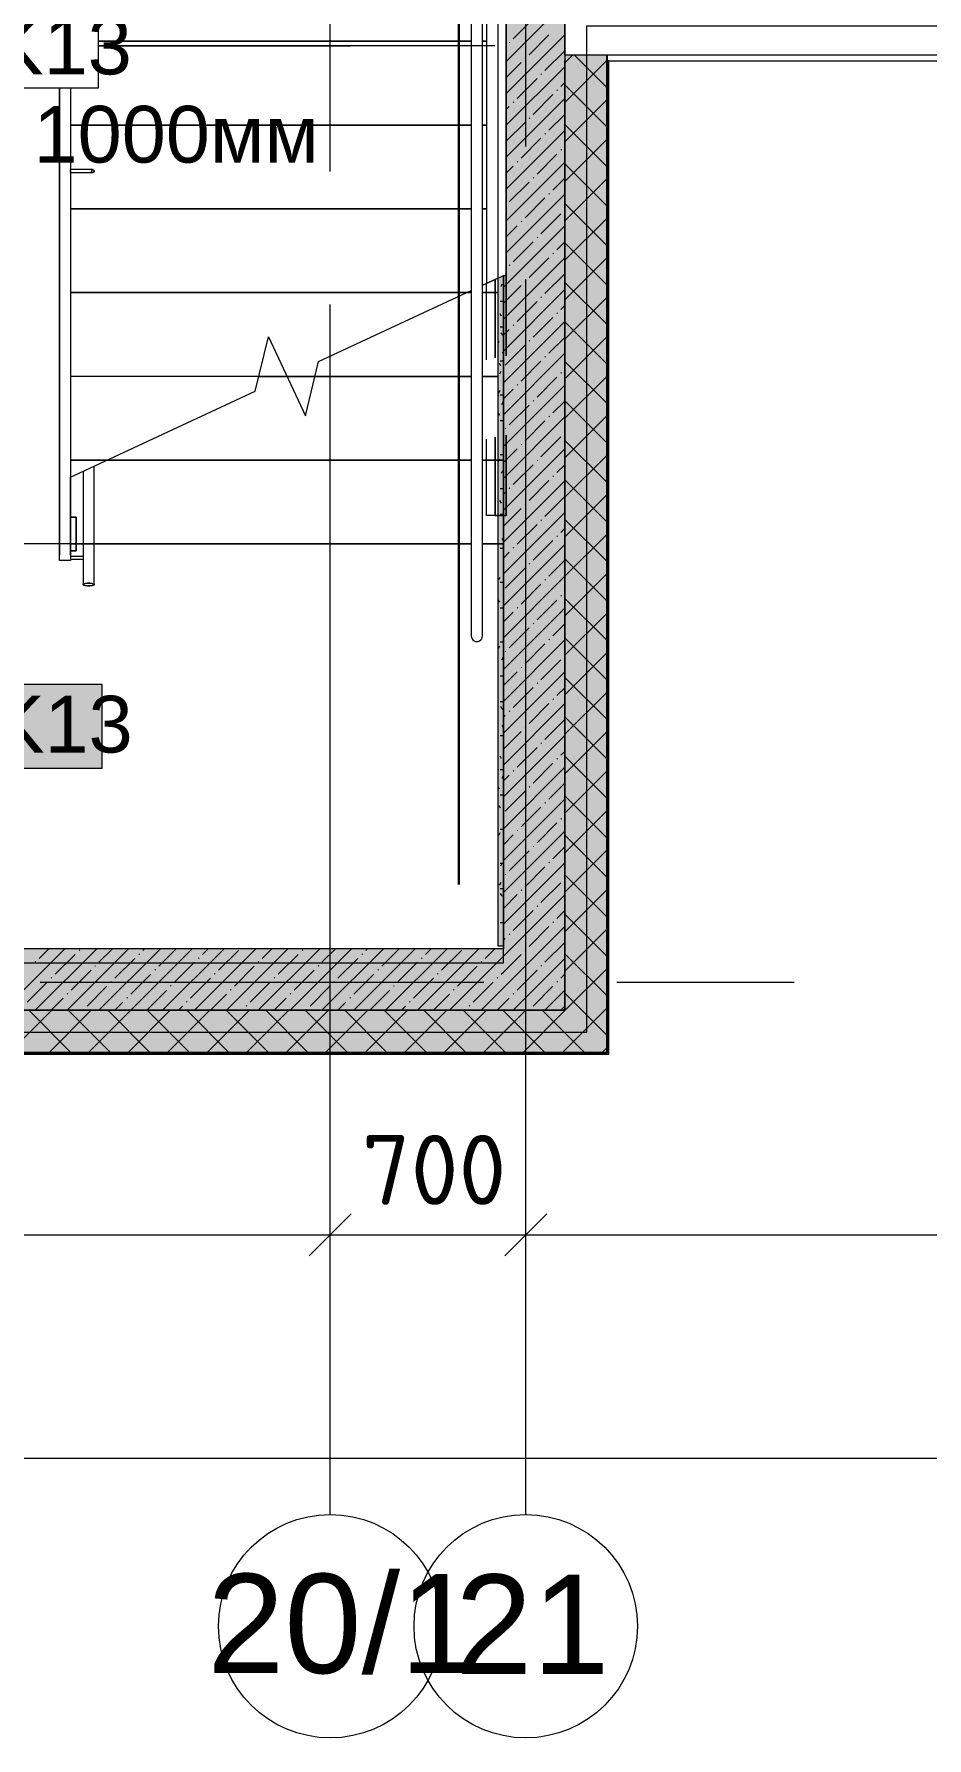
# Model space of a CAD drawing. Header units: millimetres. Extents: x -3817 to 677485, y -22715 to 103890.
# Drawn here: x 401083 to 404279, y -787 to 5314 of the extents above; entities that cross this region are included whole.
import ezdxf

# ---------------------------------------------------------------- set-up
doc = ezdxf.new("R2010")
doc.units = ezdxf.units.MM
doc.layers.add('PDF _Геометрия', color=7, linetype='Continuous', true_color=0x1d1d1d)
doc.layers.add('PDF _Сплошная заливка', color=7, linetype='Continuous', true_color=0xffffff)
doc.layers.add('PDF _Текст', color=7, linetype='Continuous')
doc.styles.add('PDF ArialMT', font='arial.ttf')
doc.styles.add('PDF GOST-Common', font='arial.ttf')
doc.styles.add('PDF ISOCPEUR', font='isocpeur.ttf')

msp = doc.modelspace()

# ---------------------------------------------------------------- hatches: boundary and pattern name
at = {"layer": 'PDF _Сплошная заливка', "transparency": 33554559}
h = msp.add_hatch(color=256, dxfattribs=at)
h.paths.add_polyline_path([(402982.9, 1819), (402982.9, 5469), (402772.9, 5469), (402772.9, 4450.1), (402762.9, 4446.6), (402762.9, 1819)], flags=0)
h.paths.add_polyline_path([(402831.6, 5969), (402982.9, 5969), (402982.9, 9819), (402762.9, 9819), (402762.9, 5969)], flags=0)
h = msp.add_hatch(color=256, dxfattribs=at)
h.paths.add_polyline_path([(402762.9, 2049), (402762.9, 4446.6), (402742.9, 4439.6), (402742.9, 2049)], flags=0)
h.paths.add_polyline_path([(402742.9, 5788.1), (402762.9, 5788.1), (402762.9, 9579), (402742.9, 9578), (402742.9, 5860.2)], flags=0)
for points in [[(402982.9, 1669), (403132.9, 1669), (403132.9, 5239), (402982.9, 5239), (402982.9, 1819)], [(402762.9, 1819), (402762.9, 2039), (399142.9, 2039), (399142.9, 1819), (401518.8, 1819)]]:
    msp.add_hatch(color=256, dxfattribs=at).paths.add_polyline_path(points)
h = msp.add_hatch(color=256, dxfattribs=at)
h.paths.add_polyline_path([(380513.6, 1669), (380592.9, 1669), (380592.9, 1819), (379192.9, 1819), (379192.9, 1669), (379763.4, 1669)], flags=0)
h.paths.add_polyline_path([(388192.9, 1669), (389342.9, 1669), (389342.9, 1819), (388192.9, 1819)], flags=0)
h.paths.add_polyline_path([(402982.9, 1669), (402982.9, 1819), (398842.9, 1819), (398842.9, 1669), (401518.8, 1669)], flags=0)
h.paths.add_polyline_path([(386092.9, 1669), (386092.9, 1819), (385342.9, 1819), (385342.9, 1669), (385764.9, 1669)], flags=0)
h.paths.add_polyline_path([(392442.9, 1669), (393442.9, 1669), (393442.9, 1819), (392442.9, 1819)], flags=0)
h.paths.add_polyline_path([(397017.7, 1669), (397942.9, 1669), (397942.9, 1819), (394342.9, 1819), (394342.9, 1669), (395517.3, 1669)], flags=0)
h.paths.add_polyline_path([(375192.9, 1669), (376092.9, 1669), (376092.9, 1819), (374692.9, 1819), (374692.9, 1669)], flags=0)
h.paths.add_polyline_path([(366025.5, 1669), (366842.9, 1669), (366842.9, 1819), (366025.5, 1819), (366025.5, 1740.9)], flags=0)
h.paths.add_polyline_path([(384264.5, 1669), (384442.9, 1669), (384442.9, 1819), (383572.9, 1819), (383572.9, 1669)], flags=0)
h.paths.add_polyline_path([(369942.9, 1669), (370942.9, 1669), (370942.9, 1819), (369942.9, 1819)], flags=0)
h.paths.add_polyline_path([(372261.5, 1669), (372592.9, 1669), (372592.9, 1819), (371842.9, 1819), (371842.9, 1669)], flags=0)
h.paths.add_polyline_path([(365525.5, 1669), (365525.5, 1819), (365509.8, 1819), (365509.8, 1669)], flags=0)

# ---------------------------------------------------------------- linework, layer by layer
at = {"layer": 'PDF _Геометрия', "color": 9, "lineweight": 9, "true_color": 0xc0c0c0}
for points in [[(402742.9, 4439.6), (402742.9, 2049), (402762.9, 2049), (402762.9, 2039), (399382.9, 2039), (399382.9, 9578)], [(394342.9, 1661), (397942.9, 1661), (397942.9, 1819), (397942.9, 1661), (398842.9, 1661), (398842.9, 1819), (398842.9, 1661), (402982.9, 1661), (403135.9, 1661), (403140.9, 1661), (403140.9, 5219), (404362.9, 5219), (404362.9, 5469), (404362.9, 5669), (403262.9, 5669), (403262.9, 5689), (403462.3, 5689)], [(403162.9, 5469), (402982.9, 5469), (402982.9, 5239), (402982.9, 5469)]]:
    msp.add_lwpolyline(points, dxfattribs=at)
at = {"layer": 'PDF _Геометрия', "color": 231, "lineweight": 30, "true_color": 0xff80c0}
msp.add_lwpolyline([(402602.9, 9569), (402602.9, 2269)], dxfattribs=at)
at = {"layer": 'PDF _Геометрия', "color": 7, "lineweight": 9}
for points in [[(402702.9, 8390.2), (402702.9, 7988.7), (402702.9, 4422.1)], [(402742.9, 8390.2), (402732.9, 8390.2), (402742.9, 8390.2), (402742.9, 7988.7), (402742.9, 4440.8)], [(402647.9, 7619), (402647.9, 3159), (402648.6, 3153.8), (402650.6, 3149), (402653.7, 3144.9), (402657.9, 3141.7), (402662.7, 3139.7), (402667.9, 3139), (402673.1, 3139.7), (402677.9, 3141.7), (402682, 3144.9), (402685.2, 3149), (402687.2, 3153.8), (402687.9, 3159), (402687.9, 7619)], [(402732.9, 4436.1), (402732.9, 4155.1), (402732.9, 4436.1), (402762.9, 4450.1), (402772.9, 4450.1), (402772.9, 4162.1), (402772.9, 4450.1), (402772.9, 5636.3)], [(402772.9, 5388.7), (402772.9, 4450.1)], [(398842.9, 1740), (403061.9, 1740), (403061.9, 5344), (404362.9, 5344)], [(402731.9, 5272.2), (401313.2, 5272.2), (402215.1, 5272.2)], [(398842.9, 1669), (402982.9, 1669), (403132.9, 1669), (403132.9, 5219), (403132.9, 5239), (402982.9, 5239)], [(398842.9, 1666), (402982.9, 1666), (403132.9, 1666), (403135.9, 1666), (403135.9, 5219), (403135.9, 5239), (403132.9, 5239)], [(404362.9, 5239), (403135.9, 5239), (403132.9, 5239), (402982.9, 5239), (402982.9, 5219), (402982.9, 1819), (402982.9, 5219)], [(403140.9, 5219), (403135.9, 5219)], [(401213.2, 3584), (401213.2, 3727.5), (401213.2, 3429), (401173.2, 3429), (401173.2, 5122.2), (401173.2, 3449)], [(401293.2, 4829), (401292.9, 4829), (401284.6, 4829), (401268.2, 4829), (401213.2, 4829)], [(401213.2, 4819.2), (401213.2, 4819), (401213.2, 4819.2), (401213.2, 4819.7), (401213.2, 4820.5), (401213.2, 4821.5), (401213.2, 4822.7), (401213.2, 4824), (401213.2, 4825.3), (401213.2, 4826.5), (401213.2, 4827.5), (401213.2, 4828.3), (401213.2, 4828.8), (401213.2, 4829), (401213.2, 4828.8)], [(401213.2, 4819), (401268.2, 4819), (401271.7, 4819), (401287.1, 4819), (401293.2, 4819), (401295.9, 4819.8), (401298.2, 4824), (401297.4, 4826.7)], [(402702.9, 4148.1), (402702.9, 4422.1), (402742.9, 4440.8), (402742.9, 4157.5)], [(402742.9, 3873.5), (402742.9, 3590.2), (402702.9, 3590.2), (402702.9, 3864.2)], [(401258.2, 3748.4), (401258.2, 3343.3)], [(401298.2, 3343.3), (401298.2, 3767.1)], [(401213.2, 3449), (401213.2, 3464)], [(401258.2, 3444), (401213.2, 3444)], [(401213.2, 3434), (401258.2, 3434)], [(401260.9, 3344.8), (401259.8, 3343.8), (401259.7, 3343.3), (401259.8, 3342.8), (401260.9, 3341.7), (401263, 3340.8), (401265.9, 3340), (401269.6, 3339.4), (401273.7, 3339), (401278.2, 3338.9), (401282.6, 3339), (401286.8, 3339.4), (401290.4, 3340), (401293.4, 3340.8), (401295.5, 3341.7), (401296.5, 3342.8), (401296.7, 3343.3), (401296.5, 3343.8), (401295.5, 3344.8)], [(401293.4, 3345.8), (401290.4, 3346.6), (401286.8, 3347.1), (401282.6, 3347.5), (401278.2, 3347.6), (401273.7, 3347.5), (401269.6, 3347.1), (401265.9, 3346.6), (401263, 3345.8)], [(365472.9, 1014.4), (366042.9, 1014.4), (369642.9, 1014.4), (370442.9, 1014.4), (374942.9, 1014.4), (375742.9, 1014.4), (379442.9, 1014.4), (381742.9, 1014.4), (383942.9, 1014.4), (387742.9, 1014.4), (392942.9, 1014.4), (393742.9, 1014.4), (397842.9, 1014.4), (399242.9, 1014.4), (402142.9, 1014.4), (402842.9, 1014.4), (407942.9, 1014.4), (411842.9, 1014.4), (411842.9, 1134.4)], [(402142.9, 820.4), (402142.9, 1014.4), (402142.9, 1134.4)], [(402842.9, 820.4), (402842.9, 1014.4), (402842.9, 1134.4)], [(365472.9, 214.4), (411962.9, 214.4)]]:
    msp.add_lwpolyline(points, dxfattribs=at)
at = {"layer": 'PDF _Геометрия', "color": 253, "lineweight": 9, "true_color": 0xaaaaaa}
for points in [[(402842.9, 4912.4), (402842.9, 5547.4)], [(402142.9, 4822.4), (402142.9, 5457.4)], [(401212.9, 5122.2), (401212.9, 4988.7), (401212.9, 4688.7), (401212.9, 4388.7), (401212.9, 4088.7), (401212.9, 3788.7), (401212.9, 3727.3), (401212.9, 3488.7), (400912.9, 3488.7), (399362.9, 3488.7), (399362.9, 1988.7), (402762.9, 1988.7), (402762.9, 3488.7), (402687.9, 3488.7), (402762.9, 3488.7), (402762.9, 3988.7)], [(401212.9, 3727.3), (401874.6, 4035.9), (401921.9, 4230.3), (402053.9, 3947.1), (402101.2, 4141.5), (402647.9, 4396.5)], [(402687.9, 4415.1), (402732.9, 4436.1)], [(402842.9, 12.7), (402842.9, 2512.7), (402842.9, 4436.2)], [(402142.9, 12.7), (402142.9, 2512.7), (402142.9, 4346.2)], [(401887.4, 4088.7), (401212.9, 4088.7)], [(401887.4, 4088.7), (401212.9, 4088.7)], [(401987.9, 4088.7), (401887.4, 4088.7)], [(401987.9, 4088.7), (401887.4, 4088.7)], [(401173.2, 3488.7), (400912.9, 3488.7), (400868.2, 3488.7), (400912.9, 3488.7), (400912.9, 3599.2)], [(401105, 1919), (402692.5, 1919)], [(403168.8, 1919), (403803.8, 1919)]]:
    msp.add_lwpolyline(points, dxfattribs=at)
at = {"layer": 'PDF _Геометрия', "color": 7, "lineweight": 9}
for points in [[(401313.2, 5422.2), (400660.1, 5422.2), (400660.1, 5122.2), (401313.2, 5122.2)], [(402762.9, 4446.6), (402762.9, 2049)], [(402732.9, 3590.2), (402772.9, 3590.2), (402772.9, 3878.2), (402772.9, 3590.2), (402732.9, 3590.2), (402732.9, 3871.2)], [(401233.2, 3584), (401233.2, 3464), (401213.2, 3464), (401213.2, 3584), (401233.2, 3584), (401213.2, 3584), (401213.2, 3464), (401233.2, 3464)], [(401278.2, 3338.6), (401273.7, 3338.7), (401269.5, 3339), (401265.7, 3339.6), (401262.5, 3340.3), (401260.2, 3341.2), (401258.7, 3342.2), (401258.2, 3343.3), (401258.7, 3344.3), (401260.2, 3345.3), (401262.5, 3346.2), (401265.7, 3347), (401269.5, 3347.5), (401273.7, 3347.9), (401278.2, 3348), (401282.6, 3347.9), (401286.9, 3347.5), (401290.6, 3347), (401293.8, 3346.2), (401296.2, 3345.3), (401297.7, 3344.3), (401298.2, 3343.3), (401297.7, 3342.2), (401296.2, 3341.2), (401293.8, 3340.3), (401290.6, 3339.6), (401286.9, 3339), (401282.6, 3338.7)], [(401326, 2985), (400672.8, 2985), (400672.8, 2685), (401326, 2685)], [(399142.9, 1819), (402762.9, 1819), (399142.9, 1819), (398842.9, 1819)]]:
    msp.add_lwpolyline(points, close=True, dxfattribs=at)
at = {"layer": 'PDF _Геометрия', "lineweight": 9}
for points in [[(402772.9, 5215.8), (402982.9, 5425.8)], [(402772.9, 5101.8), (402982.9, 5311.8)], [(402797.8, 5297.7), (402869, 5369)], [(402854.8, 5240.7), (402926.1, 5312)], [(402783.5, 5283.5), (402785.9, 5285.8)], [(402911.8, 5183.7), (402982.9, 5254.8)], [(402772.9, 5158.8), (402826.3, 5212.2)], [(402772.9, 4987.7), (402982.9, 5197.7)], [(402840.5, 5226.4), (402842.9, 5228.8)], [(402982.9, 5211.3), (403010.6, 5239)], [(402982.9, 5069.8), (403132.9, 5219.8)], [(403132.9, 5123.5), (403017.4, 5239)], [(402812, 5083.9), (402883.3, 5155.2)], [(402897.5, 5169.4), (402899.9, 5171.8)], [(402968.8, 5126.6), (402982.9, 5140.7)], [(403132.9, 4982.1), (402982.9, 5132.1)], [(402772.9, 4873.7), (402982.9, 5083.7)], [(402797.8, 5069.6), (402800.1, 5072)], [(402869, 5026.8), (402940.3, 5098.1)], [(402954.6, 5112.4), (402956.9, 5114.8)], [(402982.9, 4928.4), (403132.9, 5078.4)], [(402772.9, 5044.8), (402783.5, 5055.4)], [(402854.8, 5012.6), (402857.1, 5015)], [(402926.1, 4969.8), (402982.9, 5026.7)], [(402772.9, 4930.7), (402840.5, 4998.3)], [(402772.9, 4759.6), (402982.9, 4969.6)], [(402911.8, 4955.6), (402914.2, 4957.9)], [(403132.9, 4840.7), (402982.9, 4990.7)], [(402826.3, 4870), (402897.5, 4941.3)], [(402883.3, 4813), (402954.6, 4884.3)], [(402968.8, 4898.5), (402971.2, 4900.9)], [(402982.9, 4787), (403132.9, 4937)], [(402772.9, 4645.6), (402982.9, 4855.6)], [(402772.9, 4816.7), (402797.8, 4841.5)], [(402812, 4855.8), (402814.4, 4858.1)], [(403132.9, 4699.3), (402982.9, 4849.3)], [(402783.5, 4713.2), (402854.8, 4784.5)], [(402869, 4798.7), (402871.4, 4801.1)], [(402940.3, 4756), (402982.9, 4798.6)], [(402982.9, 4645.6), (403132.9, 4795.6)], [(402772.9, 4531.5), (402982.9, 4741.5)], [(402840.5, 4656.2), (402911.8, 4727.5)], [(402926.1, 4741.7), (402928.4, 4744.1)], [(403132.9, 4557.9), (402982.9, 4707.9)], [(402826.3, 4641.9), (402828.6, 4644.3)], [(402897.5, 4599.2), (402968.8, 4670.4)], [(402982.9, 4504.2), (403132.9, 4654.2)], [(402762.9, 4407.5), (402982.9, 4627.5)], [(402772.9, 4588.6), (402812, 4627.7)], [(402883.3, 4584.9), (402885.7, 4587.3)], [(402797.8, 4499.4), (402869, 4570.6)], [(402940.3, 4527.9), (402942.7, 4530.3)], [(402954.6, 4542.1), (402982.9, 4570.5)], [(403132.9, 4416.4), (402982.9, 4566.4)], [(402762.9, 4293.4), (402982.9, 4513.4)], [(402783.5, 4485.1), (402785.9, 4487.5)], [(402854.8, 4442.3), (402926.1, 4513.6)], [(402911.8, 4385.3), (402982.9, 4456.4)], [(402982.9, 4362.7), (403132.9, 4512.7)], [(402762.9, 4350.5), (402826.3, 4413.8)], [(402762.9, 4179.4), (402982.9, 4399.4)], [(402840.5, 4428.1), (402842.9, 4430.5)], [(403132.9, 4275), (402982.9, 4425)], [(402812, 4285.5), (402883.3, 4356.8)], [(402897.5, 4371.1), (402899.9, 4373.4)], [(402968.8, 4328.3), (402982.9, 4342.4)], [(402982.9, 4221.3), (403132.9, 4371.3)], [(402762.9, 4065.3), (402982.9, 4285.3)], [(402797.8, 4271.3), (402800.1, 4273.6)], [(402869, 4228.5), (402940.3, 4299.8)], [(402954.6, 4314), (402956.9, 4316.4)], [(403132.9, 4133.6), (402982.9, 4283.6)], [(402762.9, 4236.4), (402783.5, 4257)], [(402854.8, 4214.2), (402857.1, 4216.6)], [(402926.1, 4171.5), (402982.9, 4228.3)], [(402982.9, 4079.9), (403132.9, 4229.9)], [(402762.9, 3951.3), (402982.9, 4171.3)], [(402769.2, 4128.7), (402840.5, 4200)], [(402911.8, 4157.2), (402914.2, 4159.6)], [(402826.3, 4071.7), (402897.5, 4143)], [(402968.8, 4100.2), (402971.2, 4102.6)], [(403132.9, 3992.2), (402982.9, 4142.2)], [(402982.9, 3938.5), (403132.9, 4088.5)], [(402762.9, 3837.2), (402982.9, 4057.2)], [(402762.9, 4008.3), (402797.8, 4043.2)], [(402812, 4057.4), (402814.4, 4059.8)], [(402883.3, 4014.7), (402954.6, 4085.9)], [(402783.5, 3914.9), (402854.8, 3986.1)], [(402869, 4000.4), (402871.4, 4002.8)], [(402940.3, 3957.6), (402982.9, 4000.2)], [(403132.9, 3850.7), (402982.9, 4000.7)], [(402762.9, 3723.2), (402982.9, 3943.2)], [(402840.5, 3857.8), (402911.8, 3929.1)], [(402926.1, 3943.4), (402928.4, 3945.7)], [(402982.9, 3797.1), (403132.9, 3947.1)], [(402769.2, 3900.6), (402771.6, 3903)], [(402826.3, 3843.6), (402828.6, 3846)], [(402897.5, 3800.8), (402968.8, 3872.1)], [(403132.9, 3709.3), (402982.9, 3859.3)], [(402762.9, 3780.2), (402812, 3829.3)], [(402762.9, 3609.1), (402982.9, 3829.1)], [(402883.3, 3786.6), (402885.7, 3788.9)], [(402982.9, 3655.6), (403132.9, 3805.6)], [(402797.8, 3701), (402869, 3772.3)], [(402940.3, 3729.5), (402942.7, 3731.9)], [(402954.6, 3743.8), (402982.9, 3772.1)], [(402762.9, 3495.1), (402982.9, 3715.1)], [(402762.9, 3666.2), (402769.2, 3672.5)], [(402783.5, 3686.8), (402785.9, 3689.1)], [(402854.8, 3644), (402926.1, 3715.3)], [(403132.9, 3567.9), (402982.9, 3717.9)], [(402982.9, 3514.2), (403132.9, 3664.2)], [(402762.9, 3552.1), (402826.3, 3615.5)], [(402762.9, 3381), (402982.9, 3601)], [(402840.5, 3629.7), (402842.9, 3632.1)], [(402911.8, 3587), (402982.9, 3658.1)], [(402812, 3487.2), (402883.3, 3558.5)], [(402897.5, 3572.7), (402899.9, 3575.1)], [(402968.8, 3529.9), (402982.9, 3544)], [(403132.9, 3426.5), (402982.9, 3576.5)], [(402762.9, 3267), (402982.9, 3487)], [(402869, 3430.2), (402940.3, 3501.4)], [(402954.6, 3515.7), (402956.9, 3518.1)], [(402982.9, 3372.8), (403132.9, 3522.8)], [(402762.9, 3438.1), (402783.5, 3458.7)], [(402797.8, 3472.9), (402800.1, 3475.3)], [(402854.8, 3415.9), (402857.1, 3418.3)], [(402926.1, 3373.1), (402982.9, 3430)], [(403132.9, 3285.1), (402982.9, 3435.1)], [(402762.9, 3152.9), (402982.9, 3372.9)], [(402769.2, 3330.4), (402840.5, 3401.6)], [(402911.8, 3358.9), (402914.2, 3361.2)], [(402982.9, 3231.4), (403132.9, 3381.4)], [(402826.3, 3273.3), (402897.5, 3344.6)], [(402968.8, 3301.9), (402971.2, 3304.2)], [(402762.9, 3038.9), (402982.9, 3258.9)], [(402762.9, 3210), (402797.8, 3244.8)], [(402812, 3259.1), (402814.4, 3261.5)], [(402883.3, 3216.3), (402954.6, 3287.6)], [(403132.9, 3143.6), (402982.9, 3293.6)], [(402982.9, 3089.9), (403132.9, 3239.9)], [(402783.5, 3116.5), (402854.8, 3187.8)], [(402869, 3202.1), (402871.4, 3204.4)], [(402940.3, 3159.3), (402982.9, 3201.9)], [(402762.9, 2924.8), (402982.9, 3144.8)], [(402840.5, 3059.5), (402911.8, 3130.8)], [(402926.1, 3145), (402928.4, 3147.4)], [(403132.9, 3002.2), (402982.9, 3152.2)], [(402769.2, 3102.3), (402771.6, 3104.6)], [(402897.5, 3002.5), (402968.8, 3073.8)], [(402982.9, 2948.5), (403132.9, 3098.5)], [(402762.9, 2981.9), (402812, 3031)], [(402762.9, 2810.8), (402982.9, 3030.8)], [(402826.3, 3045.2), (402828.6, 3047.6)], [(402883.3, 2988.2), (402885.7, 2990.6)], [(403132.9, 2860.8), (402982.9, 3010.8)], [(402797.8, 2902.7), (402869, 2974)], [(402940.3, 2931.2), (402942.7, 2933.6)], [(402954.6, 2945.4), (402982.9, 2973.8)], [(402982.9, 2807.1), (403132.9, 2957.1)], [(402762.9, 2696.7), (402982.9, 2916.7)], [(402762.9, 2867.8), (402769.2, 2874.2)], [(402783.5, 2888.4), (402785.9, 2890.8)], [(402854.8, 2845.7), (402926.1, 2916.9)], [(403132.9, 2719.4), (402982.9, 2869.4)], [(402762.9, 2753.8), (402826.3, 2817.1)], [(402840.5, 2831.4), (402842.9, 2833.8)], [(402911.8, 2788.6), (402982.9, 2859.7)], [(402982.9, 2665.7), (403132.9, 2815.7)], [(402762.9, 2582.7), (402982.9, 2802.7)], [(402812, 2688.8), (402883.3, 2760.1)], [(402897.5, 2774.4), (402899.9, 2776.7)], [(402762.9, 2468.6), (402982.9, 2688.6)], [(402869, 2631.8), (402940.3, 2703.1)], [(402954.6, 2717.3), (402956.9, 2719.7)], [(402968.8, 2731.6), (402982.9, 2745.7)], [(403132.9, 2578), (402982.9, 2728)], [(402762.9, 2639.7), (402783.5, 2660.3)], [(402797.8, 2674.6), (402800.1, 2677)], [(402926.1, 2574.8), (402982.9, 2631.6)], [(402982.9, 2524.3), (403132.9, 2674.3)], [(402762.9, 2354.6), (402982.9, 2574.6)], [(402769.2, 2532), (402840.5, 2603.3)], [(402854.8, 2617.6), (402857.1, 2619.9)], [(402911.8, 2560.5), (402914.2, 2562.9)], [(403132.9, 2436.5), (402982.9, 2586.5)], [(402826.3, 2475), (402897.5, 2546.3)], [(402968.8, 2503.5), (402971.2, 2505.9)], [(402982.9, 2382.8), (403132.9, 2532.8)], [(402762.9, 2240.5), (402982.9, 2460.5)], [(402762.9, 2411.6), (402797.8, 2446.5)], [(402812, 2460.7), (402814.4, 2463.1)], [(402883.3, 2418), (402954.6, 2489.3)], [(403132.9, 2295.1), (402982.9, 2445.1)], [(402783.5, 2318.2), (402854.8, 2389.5)], [(402869, 2403.7), (402871.4, 2406.1)], [(402940.3, 2360.9), (402982.9, 2403.5)], [(402982.9, 2241.4), (403132.9, 2391.4)], [(402762.9, 2126.5), (402982.9, 2346.5)], [(402840.5, 2261.2), (402911.8, 2332.4)], [(402926.1, 2346.7), (402928.4, 2349.1)], [(402769.2, 2303.9), (402771.6, 2306.3)], [(402897.5, 2204.1), (402968.8, 2275.4)], [(403132.9, 2153.7), (402982.9, 2303.7)], [(402569.4, 1819), (402762.9, 2012.4), (402982.9, 2232.4)], [(402762.9, 2183.5), (402812, 2232.6)], [(402826.3, 2246.9), (402828.6, 2249.3)], [(402982.9, 2100), (403132.9, 2250)], [(402797.8, 2104.3), (402869, 2175.6)], [(402883.3, 2189.9), (402885.7, 2192.2)], [(402954.6, 2147.1), (402982.9, 2175.4)], [(403132.9, 2012.3), (402982.9, 2162.3)], [(402683.5, 1819), (402762.9, 1898.4), (402982.9, 2118.4)], [(402762.9, 2069.5), (402769.2, 2075.8)], [(402783.5, 2090.1), (402785.9, 2092.4)], [(402854.8, 2047.3), (402926.1, 2118.6)], [(402940.3, 2132.8), (402942.7, 2135.2)], [(402982.9, 1958.6), (403132.9, 2108.6)], [(400972.8, 1819), (401192.8, 2039)], [(401086.8, 1819), (401306.8, 2039)], [(401101.3, 2004.5), (401135.7, 2039)], [(401158.3, 1947.5), (401229.6, 2018.8)], [(401200.9, 1819), (401420.9, 2039)], [(401243.8, 2033.1), (401246.2, 2035.4)], [(401314.9, 1819), (401534.9, 2039)], [(401315.1, 1990.3), (401363.8, 2039)], [(401429, 1819), (401649, 2039)], [(401457.7, 2018.8), (401460, 2021.2)], [(401471.9, 2033.1), (401477.9, 2039)], [(401529, 1976), (401591.9, 2039)], [(401543, 1819), (401763, 2039)], [(401657.1, 1819), (401877.1, 2039)], [(401685.8, 2018.8), (401706, 2039)], [(401742.8, 1961.8), (401814.1, 2033.1)], [(401771.1, 1819), (401991.1, 2039)], [(401885.2, 1819), (402105.2, 2039)], [(401899.6, 2004.5), (401934.1, 2039)], [(401956.6, 1947.5), (402027.9, 2018.8)], [(401999.2, 1819), (402219.2, 2039)], [(402042.2, 2033.1), (402044.5, 2035.4)], [(402113.2, 1819), (402333.2, 2039)], [(402113.5, 1990.3), (402162.2, 2039)], [(402227.3, 1819), (402447.3, 2039)], [(402256, 2018.8), (402258.4, 2021.2)], [(402270.3, 2033.1), (402276.2, 2039)], [(402327.3, 1976), (402390.3, 2039)], [(402341.3, 1819), (402561.3, 2039)], [(402455.4, 1819), (402675.4, 2039)], [(402484.1, 2018.8), (402504.3, 2039)], [(402541.1, 1961.8), (402612.4, 2033.1)], [(402698, 2004.5), (402732.4, 2039)], [(402755, 1947.5), (402762.9, 1955.4), (402826.3, 2018.8)], [(402840.5, 2033.1), (402842.9, 2035.4)], [(402911.8, 1990.3), (402982.9, 2061.4)], [(403132.9, 1870.9), (402982.9, 2020.9)], [(401087, 1990.3), (401089.4, 1992.7)], [(401215.3, 1890.5), (401286.6, 1961.8)], [(401300.9, 1976), (401303.2, 1978.4)], [(401372.1, 1933.3), (401443.4, 2004.5)], [(401514.7, 1961.8), (401517.1, 1964.1)], [(401586, 1919), (401657.3, 1990.3)], [(401671.5, 2004.5), (401673.9, 2006.9)], [(401799.8, 1904.7), (401871.1, 1976)], [(401885.4, 1990.3), (401887.7, 1992.7)], [(402013.7, 1890.5), (402084.9, 1961.8)], [(402099.2, 1976), (402101.6, 1978.4)], [(402170.5, 1933.3), (402241.8, 2004.5)], [(402313, 1961.8), (402315.4, 1964.1)], [(402384.3, 1919), (402455.6, 1990.3)], [(402469.9, 2004.5), (402472.2, 2006.9)], [(402598.2, 1904.7), (402669.4, 1976)], [(402683.7, 1990.3), (402686.1, 1992.7)], [(402797.5, 1819), (402982.9, 2004.3)], [(402812, 1890.5), (402883.3, 1961.8)], [(402834.7, 1669), (402982.9, 1817.2), (403132.9, 1967.2)], [(402897.5, 1976), (402899.9, 1978.4)], [(401058.5, 1847.7), (401129.8, 1919)], [(401144, 1933.3), (401146.4, 1935.6)], [(401272.3, 1833.5), (401343.6, 1904.7)], [(401357.9, 1919), (401360.3, 1921.4)], [(401429.2, 1876.2), (401500.4, 1947.5)], [(401571.7, 1904.7), (401574.1, 1907.1)], [(401643, 1862), (401714.3, 1933.3)], [(401728.5, 1947.5), (401730.9, 1949.9)], [(401785.6, 1890.5), (401787.9, 1892.9)], [(401856.8, 1847.7), (401928.1, 1919)], [(401942.4, 1933.3), (401944.8, 1935.6)], [(402070.7, 1833.5), (402142, 1904.7)], [(402156.2, 1919), (402158.6, 1921.4)], [(402227.5, 1876.2), (402298.8, 1947.5)], [(402370.1, 1904.7), (402372.4, 1907.1)], [(402441.3, 1862), (402512.6, 1933.3)], [(402526.9, 1947.5), (402529.3, 1949.9)], [(402583.9, 1890.5), (402586.3, 1892.9)], [(402655.2, 1847.7), (402726.5, 1919)], [(402740.7, 1933.3), (402743.1, 1935.6)], [(402869, 1833.5), (402940.3, 1904.7)], [(402954.6, 1919), (402956.9, 1921.4)], [(402968.8, 1933.3), (402982.9, 1947.3)], [(401143.8, 1819), (401186.8, 1862)], [(401201.1, 1876.2), (401203.4, 1878.6)], [(401371.9, 1819), (401400.6, 1847.7)], [(401414.9, 1862), (401417.3, 1864.4)], [(401486.2, 1819.2), (401557.5, 1890.5)], [(401600, 1819), (401614.5, 1833.5)], [(401628.7, 1847.7), (401631.1, 1850.1)], [(401714.1, 1819), (401771.3, 1876.2)], [(401842.6, 1833.5), (401845, 1835.8)], [(401942.2, 1819), (401985.2, 1862)], [(401999.4, 1876.2), (402001.8, 1878.6)], [(402170.3, 1819), (402199, 1847.7)], [(402213.2, 1862), (402215.6, 1864.4)], [(402284.5, 1819.2), (402355.8, 1890.5)], [(402398.4, 1819), (402412.8, 1833.5)], [(402427.1, 1847.7), (402429.5, 1850.1)], [(402512.4, 1819), (402569.7, 1876.2)], [(402640.9, 1833.5), (402643.3, 1835.8)], [(402740.5, 1819), (402762.9, 1841.4), (402783.5, 1862)], [(402797.8, 1876.2), (402800.1, 1878.6)], [(402911.6, 1819), (402982.9, 1890.3)], [(402968.6, 1819), (402982.9, 1833.3)], [(403132.9, 1729.4), (402982.9, 1879.4)], [(400996.3, 1669), (401146.3, 1819)], [(401213.4, 1669), (401063.4, 1819)], [(401137.7, 1669), (401287.7, 1819)], [(401354.8, 1669), (401204.8, 1819)], [(401258.1, 1819.2), (401260.5, 1821.6)], [(401279.1, 1669), (401429.1, 1819)], [(401496.3, 1669), (401346.3, 1819)], [(401420.5, 1669), (401570.5, 1819)], [(401637.7, 1669), (401487.7, 1819)], [(401561.9, 1669), (401711.9, 1819)], [(401779.1, 1669), (401629.1, 1819)], [(401703.4, 1669), (401853.4, 1819)], [(401920.5, 1669), (401770.5, 1819)], [(401828.1, 1819), (401828.3, 1819.2)], [(401844.8, 1669), (401994.8, 1819)], [(402061.9, 1669), (401911.9, 1819)], [(401986.2, 1669), (402136.2, 1819)], [(402203.4, 1669), (402053.4, 1819)], [(402056.4, 1819.2), (402058.8, 1821.6)], [(402127.6, 1669), (402277.6, 1819)], [(402344.8, 1669), (402194.8, 1819)], [(402269.1, 1669), (402419.1, 1819)], [(402486.2, 1669), (402336.2, 1819)], [(402410.5, 1669), (402560.5, 1819)], [(402627.6, 1669), (402477.6, 1819)], [(402551.9, 1669), (402701.9, 1819)], [(402769.1, 1669), (402619.1, 1819)], [(402626.5, 1819), (402626.7, 1819.2)], [(402693.3, 1669), (402843.3, 1819)], [(402910.5, 1669), (402760.5, 1819)], [(402854.8, 1819.2), (402857.1, 1821.6)], [(403051.9, 1669), (402982.9, 1738), (402901.9, 1819)], [(402976.2, 1669), (402982.9, 1675.7), (403132.9, 1825.7)], [(403117.6, 1669), (403132.9, 1684.3)]]:
    msp.add_lwpolyline(points, dxfattribs=at)
at = {"layer": 'PDF _Геометрия', "color": 253, "lineweight": 9, "true_color": 0xaaaaaa}
for points in [[(401313.2, 5288.7), (402647.9, 5288.7)], [(402687.9, 5288.7), (402702.9, 5288.7)], [(401212.9, 4988.7), (402647.9, 4988.7)], [(402687.9, 4988.7), (402702.9, 4988.7)], [(401212.9, 4688.7), (402647.9, 4688.7)], [(402687.9, 4688.7), (402702.9, 4688.7)], [(401212.9, 4388.7), (402631.2, 4388.7), (402647.9, 4388.7), (402631.2, 4388.7)], [(402631.2, 4388.7), (402647.9, 4388.7)], [(402687.9, 4388.7), (402742.9, 4388.7)], [(402687.9, 4388.7), (402742.9, 4388.7)], [(401887.4, 4088.7), (401987.9, 4088.7)], [(401987.9, 4088.7), (402088.3, 4088.7), (402647.9, 4088.7), (402088.3, 4088.7)], [(402088.3, 4088.7), (402647.9, 4088.7)], [(402687.9, 4088.7), (402742.9, 4088.7)], [(402687.9, 4088.7), (402742.9, 4088.7)], [(401212.9, 3788.7), (401344.5, 3788.7), (402647.9, 3788.7), (401344.5, 3788.7)], [(401344.5, 3788.7), (402647.9, 3788.7)], [(402687.9, 3788.7), (402742.9, 3788.7)], [(402687.9, 3788.7), (402762.9, 3788.7)], [(401212.9, 3488.7), (402647.9, 3488.7)], [(401233.2, 3488.7), (401258.2, 3488.7)], [(401298.2, 3488.7), (402647.9, 3488.7)], [(402687.9, 3488.7), (402742.9, 3488.7)]]:
    msp.add_lwpolyline(points, close=True, dxfattribs=at)
at = {"layer": 'PDF _Геометрия', "color": 253, "lineweight": 9, "true_color": 0x9b9b9b}
for points in [[(402759, 4419.3), (402754, 4410.5)], [(402751.4, 4357.4), (402761.4, 4357.4)], [(402762.9, 4353.9), (402762.6, 4354.4)], [(402756.5, 4304.1), (402751.4, 4312.8)], [(402746.8, 4215.2), (402742.9, 4208.4)], [(402751.4, 4266), (402761.4, 4266)], [(402760.6, 4236), (402755.5, 4244.8)], [(402762.9, 4171), (402759.6, 4176.7)], [(402753.5, 4126.4), (402748.5, 4135.1)], [(402753.9, 4105.5), (402748.8, 4096.8)], [(402751.4, 4144), (402761.4, 4144)], [(402749.8, 4037.5), (402744.7, 4028.7)], [(402746.4, 4016.7), (402742.9, 4022.8)], [(402751.4, 4022.1), (402761.4, 4022.1)], [(402760.9, 3995.8), (402755.9, 3987.1)], [(402750.5, 3948.7), (402745.5, 3957.4)], [(402751.4, 3930.7), (402761.4, 3930.7)], [(402748.7, 3791.7), (402743.6, 3783)], [(402751.4, 3808.8), (402761.4, 3808.8)], [(402759.8, 3750.1), (402754.8, 3741.4)], [(402751.4, 3686.8), (402761.4, 3686.8)], [(402755.7, 3634.9), (402750.6, 3643.6)], [(402751.4, 3595.4), (402761.4, 3595.4)], [(402762.9, 3500.5), (402758.8, 3507.5)], [(402743.5, 3477.9), (402742.9, 3476.9)], [(402751.4, 3473.5), (402761.4, 3473.5)], [(402750.6, 3368.3), (402745.5, 3359.6)], [(402751.4, 3351.6), (402761.4, 3351.6)], [(402749.7, 3279.5), (402744.7, 3288.2)], [(402751.4, 3260.1), (402761.4, 3260.1)], [(402749.5, 3122.5), (402744.4, 3113.8)], [(402751.4, 3138.2), (402761.4, 3138.2)], [(402760.6, 3080.9), (402755.6, 3072.2)], [(402751.4, 3016.3), (402761.4, 3016.3)], [(402762.9, 2962.9), (402762.7, 2962.5)], [(402751.4, 2924.8), (402761.4, 2924.8)], [(402759, 2897.7), (402753.9, 2906.4)], [(402762.9, 2901.9), (402758.6, 2894.5)], [(402762.9, 2829.9), (402758, 2838.4)], [(402751.4, 2802.9), (402761.4, 2802.9)], [(402762.9, 2769), (402762.1, 2770.3)], [(402756, 2720), (402750.9, 2728.7)], [(402744.8, 2678.4), (402742.9, 2681.7)], [(402751.4, 2681), (402761.4, 2681)], [(402762.5, 2657.5), (402757.5, 2648.8)], [(402748.9, 2610.3), (402743.9, 2619)], [(402751.4, 2589.6), (402761.4, 2589.6)], [(402753, 2542.3), (402747.9, 2551)], [(402750.3, 2453.4), (402745.3, 2444.7)], [(402751.4, 2467.6), (402761.4, 2467.6)], [(402751.4, 2345.7), (402761.4, 2345.7)], [(402757.4, 2343.7), (402752.3, 2335)], [(402753.3, 2275.7), (402748.2, 2267)], [(402751.4, 2254.3), (402761.4, 2254.3)], [(402758.2, 2228.5), (402753.1, 2237.2)], [(402762.9, 2231.4), (402759.4, 2225.3)], [(402751.4, 2132.4), (402761.4, 2132.4)], [(402762.9, 2098.4), (402761.3, 2101.2)]]:
    msp.add_lwpolyline(points, dxfattribs=at)
at = {"layer": 'PDF _Геометрия', "color": 9, "lineweight": 9, "true_color": 0xc0c0c0}
msp.add_lwpolyline([(402982.9, 1819), (402762.9, 1819)], close=True, dxfattribs=at)
at = {"layer": 'PDF _Геометрия', "color": 7, "lineweight": 20}
for points in [[(402217.9, 1089.4), (402142.9, 1014.4), (402067.9, 939.4)], [(402917.9, 1089.4), (402842.9, 1014.4), (402767.9, 939.4)]]:
    msp.add_lwpolyline(points, dxfattribs=at)
at = {"layer": 'PDF _Геометрия', "color": 7, "lineweight": 9}
msp.add_circle((401293.2, 4824), 5, dxfattribs=at)
at = {"layer": 'PDF _Геометрия', "color": 253, "lineweight": 9, "true_color": 0xaaaaaa}
for centre in [(402142.9, -387.3), (402842.9, -387.3)]:
    msp.add_circle(centre, 400, dxfattribs=at)
at = {"layer": 'PDF _Геометрия', "color": 253, "lineweight": 20, "true_color": 0xaaaaaa}
for centre in [(402142.9, -387.3), (402842.9, -387.3)]:
    msp.add_circle(centre, 400, dxfattribs=at)
at = {"layer": 'PDF _Сплошная заливка', "lineweight": 9, "transparency": 33554559}
msp.add_solid([(401326, 2985), (400672.8, 2985), (401326, 2685), (400672.8, 2685)], dxfattribs=at)

# ---------------------------------------------------------------- texts
at = {"layer": 'PDF _Текст', "color": 250, "true_color": 0x3c3c3c, "char_height": 203.2, "attachment_point": 4, "style": 'PDF GOST-Common'}
for s, insert in [('FK13', (400754.2, 5270.2)), ('Н=до 1000мм', (400307.7, 4926.3))]:
    msp.add_mtext(s, dxfattribs=dict(at, insert=insert))
at = {"layer": 'PDF _Текст', "attachment_point": 4}
for s, insert, char_height, style in [('FK13', (400757.4, 2841.6), 203.2, 'PDF GOST-Common'), ('700', (402255.9, 1247.1), 250.11, 'PDF ISOCPEUR')]:
    msp.add_mtext(s, dxfattribs=dict(at, insert=insert, char_height=char_height, style=style))
at = {"layer": 'PDF _Текст', "color": 9, "true_color": 0xbebebe, "char_height": 355.6, "attachment_point": 4, "style": 'PDF ArialMT'}
for s, insert in [('20/1', (401702.6, -380)), ('21', (402590.3, -380))]:
    msp.add_mtext(s, dxfattribs=dict(at, insert=insert))

doc.saveas('drawing.dxf')
